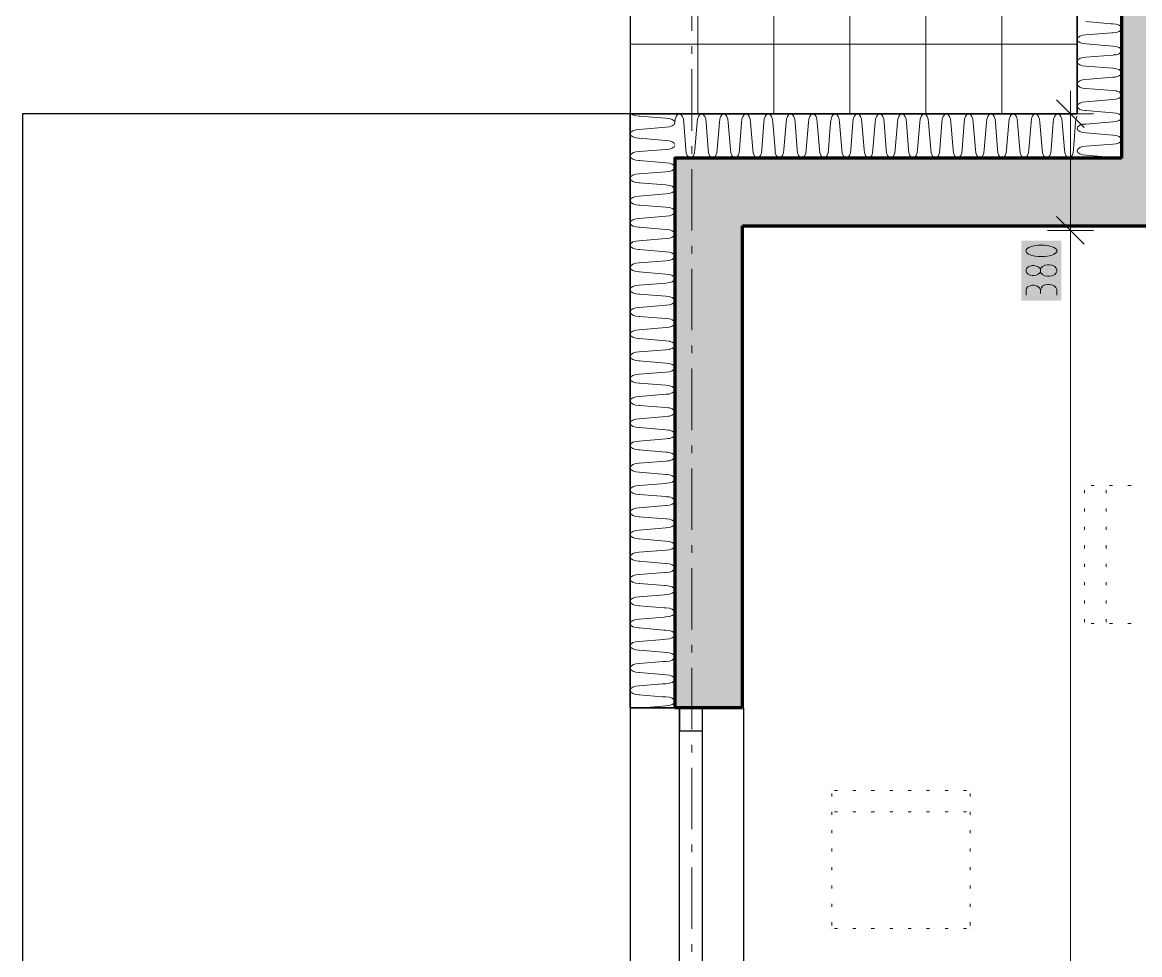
# Model space of a CAD drawing. Header units: millimetres. Extents: x 0 to 594, y 0 to 420.
# Drawn here: x 45.67 to 82.97, y 239.04 to 270.16 of the extents above; entities that cross this region are included whole.
import ezdxf

# ---------------------------------------------------------------- set-up
doc = ezdxf.new("R2010")
doc.units = ezdxf.units.MM
doc.header["$LTSCALE"] = 8
for name, color, linetype in [('PDF_Koty delkove', 7, 'Continuous'), ('PDF_Nabytek', 7, 'Continuous'), ('PDF_Obecne 0.25', 7, 'Continuous'), ('PDF_Okna', 7, 'Continuous'), ('PDF_Osy hlavni', 7, 'Continuous'), ('PDF_Srafy', 7, 'Continuous'), ('PDF_Steny obvodove nosne', 7, 'Continuous'), ('PDF_Zatepleni', 7, 'Continuous')]:
    doc.layers.add(name, color=color, linetype=linetype)

msp = doc.modelspace()

# ---------------------------------------------------------------- linework, layer by layer
at = {"layer": 'PDF_Koty delkove', "lineweight": 18}
for points in [[(80.658, 267.114), (80.658, 267.883)], [(81.119, 266.653), (80.196, 267.576)], [(81.426, 267.114), (80.658, 267.114), (79.889, 267.114)], [(80.658, 131.867), (80.658, 194.135), (80.658, 195.621), (80.658, 210.535), (80.658, 212.021), (80.658, 263.219), (80.658, 267.114)], [(81.119, 262.758), (80.196, 263.681)], [(81.426, 263.219), (80.658, 263.219), (79.889, 263.219)], [(79.655, 261.824), (79.637, 261.797), (79.586, 261.756), (79.518, 261.729), (79.45, 261.715), (79.381, 261.715), (79.313, 261.729), (79.245, 261.756), (79.193, 261.811), (79.177, 261.852), (79.177, 261.906), (79.193, 261.947), (79.245, 262.002), (79.313, 262.029), (79.381, 262.043), (79.45, 262.043), (79.518, 262.029), (79.586, 262.002), (79.637, 261.961), (79.655, 261.934)], [(79.962, 262.071), (79.893, 262.071), (79.808, 262.057), (79.723, 262.016), (79.672, 261.961), (79.655, 261.934), (79.655, 261.824), (79.672, 261.797), (79.723, 261.742), (79.808, 261.701), (79.893, 261.687), (79.962, 261.687), (80.047, 261.701), (80.133, 261.742), (80.184, 261.797)], [(80.184, 261.797), (80.202, 261.852), (80.202, 261.906), (80.184, 261.961), (80.133, 262.016), (80.047, 262.057), (79.962, 262.071)], [(79.177, 261.058), (79.177, 261.222), (79.193, 261.277), (79.228, 261.331), (79.279, 261.359), (79.381, 261.386), (79.45, 261.386), (79.552, 261.359), (79.621, 261.304), (79.655, 261.222), (79.655, 261.113)], [(80.202, 261.058), (80.202, 261.249), (80.167, 261.317), (80.116, 261.372), (80.031, 261.4), (79.962, 261.413), (79.893, 261.413), (79.808, 261.4), (79.741, 261.372), (79.689, 261.317), (79.655, 261.222)]]:
    msp.add_lwpolyline(points, dxfattribs=at)
msp.add_lwpolyline([(79.791, 262.728), (79.586, 262.728), (79.484, 262.714), (79.364, 262.687), (79.262, 262.645), (79.193, 262.591), (79.177, 262.563), (79.177, 262.509), (79.193, 262.481), (79.262, 262.427), (79.364, 262.386), (79.484, 262.358), (79.586, 262.344), (79.791, 262.344), (79.893, 262.358), (80.013, 262.386), (80.116, 262.427), (80.184, 262.481), (80.202, 262.509), (80.202, 262.563), (80.184, 262.591), (80.116, 262.645), (80.013, 262.687), (79.893, 262.714)], close=True, dxfattribs=at)
at = {"layer": 'PDF_Koty delkove', "color": 7, "lineweight": 18, "true_color": 0xffffff, "transparency": 33554559}
msp.add_solid([(80.356, 260.876), (80.356, 262.881), (79.023, 260.876), (79.023, 262.881)], dxfattribs=at)
at = {"layer": 'PDF_Nabytek', "lineweight": 13}
for points in [[(81.132, 254.707), (81.132, 254.707)], [(81.132, 254.707), (81.132, 254.707)], [(81.132, 254.448), (81.132, 254.551)], [(81.451, 254.707), (81.348, 254.707)], [(81.85, 254.707), (81.85, 254.707)], [(81.85, 254.448), (81.85, 254.551)], [(82.066, 254.707), (81.963, 254.707)], [(82.681, 254.707), (82.578, 254.707)], [(81.132, 253.833), (81.132, 253.936)], [(81.85, 253.833), (81.85, 253.936)], [(81.132, 253.218), (81.132, 253.321)], [(81.85, 253.218), (81.85, 253.321)], [(81.132, 252.603), (81.132, 252.706)], [(81.85, 252.603), (81.85, 252.706)], [(81.132, 251.988), (81.132, 252.091)], [(81.85, 251.988), (81.85, 252.091)], [(81.132, 251.373), (81.132, 251.476)], [(81.85, 251.373), (81.85, 251.476)], [(81.132, 250.758), (81.132, 250.861)], [(81.85, 250.758), (81.85, 250.861)], [(81.132, 250.143), (81.132, 250.246)], [(81.132, 250.094), (81.132, 250.094)], [(81.132, 250.094), (81.132, 250.094)], [(81.451, 250.094), (81.348, 250.094)], [(81.85, 250.143), (81.85, 250.246)], [(81.85, 250.094), (81.85, 250.094)], [(82.066, 250.094), (81.963, 250.094)], [(82.681, 250.094), (82.578, 250.094)], [(72.694, 244.526), (72.694, 244.526)], [(72.694, 244.526), (72.694, 244.526)], [(72.694, 244.426), (72.694, 244.324)], [(72.781, 244.526), (72.884, 244.526)], [(73.396, 244.526), (73.499, 244.526)], [(74.011, 244.526), (74.114, 244.526)], [(74.626, 244.526), (74.729, 244.526)], [(75.241, 244.526), (75.343, 244.526)], [(75.856, 244.526), (75.958, 244.526)], [(76.471, 244.526), (76.573, 244.526)], [(77.086, 244.526), (77.189, 244.526)], [(77.306, 244.526), (77.306, 244.526)], [(77.306, 244.526), (77.306, 244.526)], [(77.306, 244.426), (77.306, 244.324)], [(72.694, 243.811), (72.694, 243.709)], [(72.694, 243.809), (72.694, 243.809)], [(72.781, 243.809), (72.884, 243.809)], [(73.396, 243.809), (73.499, 243.809)], [(74.011, 243.809), (74.114, 243.809)], [(74.626, 243.809), (74.729, 243.809)], [(75.241, 243.809), (75.343, 243.809)], [(75.856, 243.809), (75.958, 243.809)], [(76.471, 243.809), (76.573, 243.809)], [(77.086, 243.809), (77.189, 243.809)], [(77.306, 243.811), (77.306, 243.709)], [(77.306, 243.809), (77.306, 243.809)], [(72.694, 243.196), (72.694, 243.094)], [(77.306, 243.196), (77.306, 243.094)], [(72.694, 242.581), (72.694, 242.479)], [(77.306, 242.581), (77.306, 242.479)], [(72.694, 241.966), (72.694, 241.864)], [(77.306, 241.966), (77.306, 241.864)], [(72.694, 241.351), (72.694, 241.249)], [(77.306, 241.351), (77.306, 241.249)], [(72.694, 240.736), (72.694, 240.634)], [(77.306, 240.736), (77.306, 240.634)], [(72.694, 240.121), (72.694, 240.019)], [(72.694, 239.914), (72.694, 239.914)], [(72.694, 239.914), (72.694, 239.914)], [(72.781, 239.914), (72.884, 239.914)], [(73.396, 239.914), (73.499, 239.914)], [(74.011, 239.914), (74.114, 239.914)], [(74.626, 239.914), (74.729, 239.914)], [(75.241, 239.914), (75.343, 239.914)], [(75.856, 239.914), (75.958, 239.914)], [(76.471, 239.914), (76.573, 239.914)], [(77.086, 239.914), (77.189, 239.914)], [(77.306, 240.121), (77.306, 240.019)], [(77.306, 239.914), (77.306, 239.914)], [(77.306, 239.914), (77.306, 239.914)]]:
    msp.add_lwpolyline(points, dxfattribs=at)
at = {"layer": 'PDF_Obecne 0.25', "lineweight": 25}
for points in [[(65.966, 318.415), (65.966, 267.114)], [(65.966, 267.114), (45.671, 267.114), (45.671, 157.597), (65.966, 157.597)]]:
    msp.add_lwpolyline(points, dxfattribs=at)
at = {"layer": 'PDF_Okna', "lineweight": 25}
for points in [[(65.966, 247.281), (65.966, 228.831)], [(67.606, 228.831), (67.606, 247.281)], [(68.375, 228.831), (68.375, 247.281)], [(69.759, 228.831), (69.759, 247.281)]]:
    msp.add_lwpolyline(points, dxfattribs=at)
msp.add_lwpolyline([(67.606, 247.281), (67.606, 246.512), (68.375, 246.512), (68.375, 247.281)], close=True, dxfattribs=at)
at = {"layer": 'PDF_Osy hlavni', "lineweight": 18}
for points in [[(68.016, 269.88), (68.016, 271.929)], [(68.016, 269.111), (68.016, 269.367)], [(68.016, 266.548), (68.016, 268.598)], [(68.016, 265.78), (68.016, 266.036)], [(68.016, 263.217), (68.016, 265.267)], [(68.016, 262.448), (68.016, 262.705)], [(68.016, 259.886), (68.016, 261.936)], [(68.016, 259.117), (68.016, 259.373)], [(68.016, 256.555), (68.016, 258.605)], [(68.016, 255.786), (68.016, 256.042)], [(68.016, 253.223), (68.016, 255.273)], [(68.016, 252.455), (68.016, 252.711)], [(68.016, 249.892), (68.016, 251.942)], [(68.016, 249.123), (68.016, 249.38)], [(68.016, 246.561), (68.016, 248.611)], [(68.016, 245.792), (68.016, 246.048)], [(68.016, 243.23), (68.016, 245.28)], [(68.016, 242.461), (68.016, 242.717)], [(68.016, 239.899), (68.016, 241.949)], [(68.016, 239.13), (68.016, 239.386)]]:
    msp.add_lwpolyline(points, dxfattribs=at)
at = {"layer": 'PDF_Srafy', "lineweight": 9}
for points in [[(75.831, 323.95), (75.831, 320.174), (75.831, 315.1), (75.831, 310.027), (75.831, 304.953), (75.831, 299.88), (75.831, 294.806), (75.831, 289.733), (75.831, 284.66), (75.831, 279.586), (75.831, 274.513), (75.831, 269.439), (75.831, 267.114)], [(78.368, 317.637), (78.368, 312.563), (78.368, 307.49), (78.368, 302.417), (78.368, 297.343), (78.368, 292.27), (78.368, 287.196), (78.368, 282.123), (78.368, 277.049), (78.368, 271.976), (78.368, 267.114)], [(68.221, 277.049), (68.221, 271.976), (68.221, 267.114)], [(70.758, 274.513), (70.758, 269.439), (70.758, 267.114)], [(73.295, 271.976), (73.295, 267.114)], [(80.88, 269.439), (75.831, 269.439), (70.758, 269.439), (65.966, 269.439)]]:
    msp.add_lwpolyline(points, dxfattribs=at)
at = {"layer": 'PDF_Steny obvodove nosne', "lineweight": 70}
for points in [[(69.707, 263.373), (69.759, 263.373), (82.366, 263.373), (84.621, 263.373), (84.621, 263.373), (84.621, 265.833), (84.621, 267.217), (84.621, 274.699), (83.289, 274.699), (82.52, 274.699), (82.366, 274.699), (82.366, 265.628)], [(69.707, 265.628), (67.452, 265.628), (67.452, 247.281)], [(82.366, 265.628), (80.88, 265.628), (69.707, 265.628)], [(69.707, 247.281), (69.707, 263.373)], [(69.707, 247.281), (68.375, 247.281), (67.606, 247.281), (67.452, 247.281)]]:
    msp.add_lwpolyline(points, dxfattribs=at)
at = {"layer": 'PDF_Steny obvodove nosne', "color": 9, "lineweight": 9, "true_color": 0xc0c0c0, "transparency": 33554559}
for points in [[(84.621, 274.699), (82.366, 274.699), (84.621, 263.373), (82.366, 263.373)], [(69.707, 247.281), (69.707, 265.628), (67.452, 247.281), (67.452, 265.628)], [(69.707, 263.373), (82.366, 263.373), (69.707, 265.628), (82.366, 265.628)]]:
    msp.add_solid(points, dxfattribs=at)
at = {"layer": 'PDF_Zatepleni', "lineweight": 35}
for points in [[(67.452, 265.628), (69.707, 265.628), (80.88, 265.628), (82.366, 265.628), (82.366, 274.699)], [(80.88, 274.699), (80.88, 267.114), (67.452, 267.114)], [(67.452, 265.628), (67.452, 247.281), (65.966, 247.281), (65.966, 267.114), (67.452, 267.114)]]:
    msp.add_lwpolyline(points, dxfattribs=at)
at = {"layer": 'PDF_Zatepleni', "lineweight": 9}
for points in [[(82.069, 270.116), (82.021, 270.12), (81.177, 270.189)], [(82.069, 270.116), (82.069, 270.116)], [(82.366, 269.982), (82.345, 270.024), (82.28, 270.072), (82.183, 270.104), (82.069, 270.116)], [(82.069, 269.817), (82.044, 269.815), (81.177, 269.744), (81.063, 269.732), (80.967, 269.7), (80.902, 269.652), (80.88, 269.595)], [(82.069, 269.817), (82.183, 269.829), (82.28, 269.861), (82.345, 269.909), (82.366, 269.951)], [(80.88, 269.595), (80.902, 269.538), (80.967, 269.49), (81.063, 269.458), (81.177, 269.446)], [(82.069, 269.373), (81.177, 269.446)], [(82.069, 269.373), (82.069, 269.373)], [(82.366, 269.239), (82.345, 269.281), (82.28, 269.329), (82.183, 269.361), (82.078, 269.372), (82.069, 269.373)], [(82.069, 269.074), (81.177, 269), (81.063, 268.989), (80.967, 268.957), (80.902, 268.909), (80.88, 268.852)], [(82.069, 269.074), (82.101, 269.077), (82.183, 269.085), (82.28, 269.118), (82.345, 269.166), (82.366, 269.208)], [(80.88, 268.852), (80.902, 268.795), (80.967, 268.747), (81.063, 268.714), (81.177, 268.703)], [(82.069, 268.63), (81.177, 268.703)], [(82.069, 268.63), (82.069, 268.63)], [(82.366, 268.496), (82.345, 268.537), (82.28, 268.586), (82.183, 268.618), (82.136, 268.623), (82.069, 268.63)], [(82.069, 268.331), (81.177, 268.257), (81.063, 268.246), (80.967, 268.214), (80.902, 268.166), (80.88, 268.109)], [(82.069, 268.331), (82.157, 268.34), (82.183, 268.342), (82.28, 268.375), (82.345, 268.423), (82.366, 268.465)], [(80.88, 268.109), (80.902, 268.052), (80.967, 268.004), (81.063, 267.971), (81.177, 267.96)], [(82.069, 267.887), (81.177, 267.96)], [(82.069, 267.887), (82.069, 267.887)], [(82.366, 267.753), (82.345, 267.794), (82.28, 267.843), (82.194, 267.872), (82.183, 267.875), (82.069, 267.887)], [(82.069, 267.588), (81.177, 267.514), (81.063, 267.503), (80.967, 267.471), (80.902, 267.422), (80.88, 267.366)], [(82.069, 267.588), (82.183, 267.599), (82.214, 267.609), (82.28, 267.632), (82.345, 267.68), (82.366, 267.722)], [(66.009, 267.114), (66.053, 267.081), (66.15, 267.049), (66.263, 267.038)], [(67.601, 267.114), (67.544, 267.092), (67.496, 267.027), (67.464, 266.931), (67.452, 266.817)], [(67.75, 266.817), (67.738, 266.931), (67.706, 267.027), (67.658, 267.092), (67.601, 267.114)], [(68.344, 267.114), (68.287, 267.092), (68.239, 267.027), (68.207, 266.931), (68.196, 266.817)], [(68.493, 266.817), (68.482, 266.931), (68.449, 267.027), (68.401, 267.092), (68.344, 267.114)], [(69.087, 267.114), (69.03, 267.092), (68.982, 267.027), (68.95, 266.931), (68.939, 266.817)], [(69.236, 266.817), (69.225, 266.931), (69.192, 267.027), (69.144, 267.092), (69.087, 267.114)], [(69.83, 267.114), (69.774, 267.092), (69.725, 267.027), (69.693, 266.931), (69.682, 266.817)], [(69.979, 266.817), (69.968, 266.931), (69.936, 267.027), (69.887, 267.092), (69.83, 267.114)], [(70.574, 267.114), (70.517, 267.092), (70.468, 267.027), (70.436, 266.931), (70.425, 266.817)], [(70.722, 266.817), (70.711, 266.931), (70.679, 267.027), (70.63, 267.092), (70.574, 267.114)], [(71.317, 267.114), (71.26, 267.092), (71.212, 267.027), (71.179, 266.931), (71.168, 266.817)], [(71.465, 266.817), (71.454, 266.931), (71.422, 267.027), (71.374, 267.092), (71.317, 267.114)], [(72.06, 267.114), (72.003, 267.092), (71.955, 267.027), (71.923, 266.931), (71.911, 266.817)], [(72.208, 266.817), (72.197, 266.931), (72.165, 267.027), (72.117, 267.092), (72.06, 267.114)], [(72.803, 267.114), (72.746, 267.092), (72.698, 267.027), (72.666, 266.931), (72.654, 266.817)], [(72.952, 266.817), (72.94, 266.931), (72.908, 267.027), (72.86, 267.092), (72.803, 267.114)], [(73.546, 267.114), (73.489, 267.092), (73.441, 267.027), (73.409, 266.931), (73.397, 266.817)], [(73.695, 266.817), (73.683, 266.931), (73.651, 267.027), (73.603, 267.092), (73.546, 267.114)], [(74.289, 267.114), (74.232, 267.092), (74.184, 267.027), (74.152, 266.931), (74.141, 266.817)], [(74.438, 266.817), (74.426, 266.931), (74.394, 267.027), (74.346, 267.092), (74.289, 267.114)], [(75.032, 267.114), (74.975, 267.092), (74.927, 267.027), (74.895, 266.931), (74.884, 266.817)], [(75.181, 266.817), (75.17, 266.931), (75.137, 267.027), (75.089, 267.092), (75.032, 267.114)], [(75.775, 267.114), (75.719, 267.092), (75.67, 267.027), (75.638, 266.931), (75.627, 266.817)], [(75.924, 266.817), (75.913, 266.931), (75.88, 267.027), (75.832, 267.092), (75.775, 267.114)], [(76.519, 267.114), (76.462, 267.092), (76.413, 267.027), (76.381, 266.931), (76.37, 266.817)], [(76.667, 266.817), (76.656, 266.931), (76.624, 267.027), (76.575, 267.092), (76.519, 267.114)], [(77.262, 267.114), (77.205, 267.092), (77.157, 267.027), (77.124, 266.931), (77.113, 266.817)], [(77.41, 266.817), (77.399, 266.931), (77.367, 267.027), (77.319, 267.092), (77.262, 267.114)], [(78.005, 267.114), (77.948, 267.092), (77.9, 267.027), (77.867, 266.931), (77.856, 266.817)], [(78.153, 266.817), (78.142, 266.931), (78.11, 267.027), (78.062, 267.092), (78.005, 267.114)], [(78.748, 267.114), (78.691, 267.092), (78.643, 267.027), (78.611, 266.931), (78.599, 266.817)], [(78.896, 266.817), (78.885, 266.931), (78.853, 267.027), (78.805, 267.092), (78.748, 267.114)], [(79.491, 267.114), (79.434, 267.092), (79.386, 267.027), (79.354, 266.931), (79.342, 266.817)], [(79.64, 266.817), (79.628, 266.931), (79.596, 267.027), (79.548, 267.092), (79.491, 267.114)], [(80.234, 267.114), (80.177, 267.092), (80.129, 267.027), (80.097, 266.931), (80.085, 266.817)], [(80.383, 266.817), (80.371, 266.931), (80.339, 267.027), (80.291, 267.092), (80.234, 267.114)], [(80.88, 267.366), (80.902, 267.309)], [(80.902, 267.309), (80.967, 267.26), (81.063, 267.228), (81.177, 267.217)], [(82.069, 267.143), (81.177, 267.217)], [(82.069, 267.143), (82.069, 267.143)], [(82.366, 267.01), (82.345, 267.051), (82.28, 267.1), (82.252, 267.109), (82.183, 267.132), (82.069, 267.143)], [(67.155, 266.964), (66.263, 267.038)], [(67.155, 266.964), (67.155, 266.964)], [(67.452, 266.83), (67.447, 266.842), (67.431, 266.872), (67.366, 266.92), (67.27, 266.953), (67.155, 266.964)], [(67.155, 266.665), (67.27, 266.677), (67.366, 266.709), (67.431, 266.757), (67.445, 266.785), (67.452, 266.799)], [(67.75, 266.817), (67.823, 265.925)], [(68.122, 265.925), (68.196, 266.817)], [(68.493, 266.817), (68.566, 265.925)], [(68.865, 265.925), (68.939, 266.817)], [(69.236, 266.817), (69.31, 265.925)], [(69.608, 265.925), (69.682, 266.817)], [(69.979, 266.817), (70.053, 265.925)], [(70.351, 265.925), (70.425, 266.817)], [(70.722, 266.817), (70.796, 265.925)], [(71.094, 265.925), (71.168, 266.817)], [(71.465, 266.817), (71.539, 265.925)], [(71.838, 265.925), (71.911, 266.817)], [(72.208, 266.817), (72.282, 265.925)], [(72.581, 265.925), (72.654, 266.817)], [(72.952, 266.817), (73.025, 265.925)], [(73.324, 265.925), (73.397, 266.817)], [(73.695, 266.817), (73.768, 265.925)], [(74.067, 265.925), (74.141, 266.817)], [(74.438, 266.817), (74.511, 265.925)], [(74.81, 265.925), (74.884, 266.817)], [(75.181, 266.817), (75.254, 265.925)], [(75.553, 265.925), (75.627, 266.817)], [(75.924, 266.817), (75.998, 265.925)], [(76.296, 265.925), (76.37, 266.817)], [(76.667, 266.817), (76.741, 265.925)], [(77.039, 265.925), (77.113, 266.817)], [(77.41, 266.817), (77.484, 265.925)], [(77.783, 265.925), (77.856, 266.817)], [(78.153, 266.817), (78.227, 265.925)], [(78.526, 265.925), (78.599, 266.817)], [(78.896, 266.817), (78.97, 265.925)], [(79.269, 265.925), (79.342, 266.817)], [(79.64, 266.817), (79.713, 265.925)], [(80.012, 265.925), (80.085, 266.817)], [(80.383, 266.817), (80.456, 265.925), (80.468, 265.811), (80.5, 265.714), (80.549, 265.649), (80.59, 265.628)], [(80.755, 265.925), (80.829, 266.817)], [(80.88, 267.038), (80.872, 267.027), (80.84, 266.931), (80.829, 266.817)], [(82.069, 266.845), (81.177, 266.771), (81.063, 266.76), (80.967, 266.728), (80.902, 266.679), (80.88, 266.622)], [(82.069, 266.845), (82.183, 266.856), (82.269, 266.885), (82.28, 266.888), (82.345, 266.937), (82.366, 266.978)], [(66.263, 266.592), (66.15, 266.58), (66.053, 266.548), (65.989, 266.5), (65.966, 266.443)], [(65.966, 266.443), (65.989, 266.386)], [(65.989, 266.386), (66.053, 266.338), (66.15, 266.306), (66.263, 266.294)], [(66.263, 266.592), (67.155, 266.665)], [(80.88, 266.622), (80.902, 266.566), (80.967, 266.517), (81.063, 266.485), (81.177, 266.474)], [(82.069, 266.4), (81.177, 266.474)], [(82.069, 266.4), (82.069, 266.4)], [(82.366, 266.267), (82.345, 266.308), (82.312, 266.333), (82.28, 266.357), (82.183, 266.389), (82.069, 266.4)], [(67.155, 266.221), (66.263, 266.294)], [(67.155, 266.221), (67.155, 266.221)], [(67.452, 266.087), (67.431, 266.129), (67.431, 266.129), (67.366, 266.177), (67.27, 266.21), (67.155, 266.221)], [(67.155, 265.922), (67.27, 265.934), (67.366, 265.966), (67.429, 266.012), (67.431, 266.014), (67.452, 266.056)], [(82.069, 266.102), (81.177, 266.028), (81.063, 266.017), (80.967, 265.984), (80.902, 265.936), (80.88, 265.879)], [(82.069, 266.102), (82.183, 266.113), (82.28, 266.145), (82.324, 266.178), (82.345, 266.194), (82.366, 266.235)], [(66.263, 265.849), (66.15, 265.837), (66.053, 265.805), (65.989, 265.757), (65.966, 265.7)], [(65.966, 265.7), (65.989, 265.643), (66.053, 265.595), (66.15, 265.563), (66.263, 265.551)], [(66.263, 265.849), (67.155, 265.922)], [(67.823, 265.925), (67.835, 265.811), (67.867, 265.714), (67.915, 265.649), (67.957, 265.628)], [(67.988, 265.628), (68.03, 265.649), (68.078, 265.714), (68.111, 265.811), (68.122, 265.925)], [(68.122, 265.925), (68.122, 265.925)], [(68.566, 265.925), (68.578, 265.811), (68.61, 265.714), (68.659, 265.649), (68.7, 265.628)], [(68.731, 265.628), (68.773, 265.649), (68.821, 265.714), (68.854, 265.811), (68.865, 265.925)], [(68.865, 265.925), (68.865, 265.925)], [(69.31, 265.925), (69.321, 265.811), (69.353, 265.714), (69.402, 265.649), (69.443, 265.628)], [(69.475, 265.628), (69.516, 265.649), (69.565, 265.714), (69.597, 265.811), (69.608, 265.925)], [(69.608, 265.925), (69.608, 265.925)], [(70.053, 265.925), (70.064, 265.811), (70.096, 265.714), (70.145, 265.649), (70.186, 265.628)], [(70.218, 265.628), (70.259, 265.649), (70.308, 265.714), (70.34, 265.811), (70.351, 265.925)], [(70.351, 265.925), (70.351, 265.925)], [(70.796, 265.925), (70.807, 265.811)], [(70.807, 265.811), (70.839, 265.714), (70.888, 265.649), (70.929, 265.628)], [(70.961, 265.628), (71.002, 265.649), (71.051, 265.714), (71.083, 265.811), (71.094, 265.925)], [(71.094, 265.925), (71.094, 265.925)], [(71.539, 265.925), (71.55, 265.811), (71.583, 265.714), (71.631, 265.649), (71.673, 265.628)], [(71.704, 265.628), (71.745, 265.649), (71.794, 265.714), (71.826, 265.811), (71.838, 265.925)], [(71.838, 265.925), (71.838, 265.925)], [(72.282, 265.925), (72.293, 265.811), (72.326, 265.714), (72.374, 265.649), (72.416, 265.628)], [(72.447, 265.628), (72.489, 265.649), (72.537, 265.714), (72.569, 265.811), (72.581, 265.925)], [(72.581, 265.925), (72.581, 265.925)], [(73.025, 265.925), (73.036, 265.811), (73.069, 265.714), (73.117, 265.649), (73.159, 265.628)], [(73.19, 265.628), (73.232, 265.649), (73.28, 265.714), (73.312, 265.811), (73.324, 265.925)], [(73.324, 265.925), (73.324, 265.925)], [(73.768, 265.925), (73.78, 265.811), (73.812, 265.714), (73.86, 265.649), (73.902, 265.628)], [(73.933, 265.628), (73.975, 265.649), (74.023, 265.714), (74.056, 265.811), (74.067, 265.925)], [(74.067, 265.925), (74.067, 265.925)], [(74.067, 265.925), (74.067, 265.925)], [(74.511, 265.925), (74.523, 265.811), (74.555, 265.714), (74.604, 265.649), (74.645, 265.628)], [(74.676, 265.628), (74.718, 265.649), (74.766, 265.714), (74.799, 265.811), (74.81, 265.925)], [(74.81, 265.925), (74.81, 265.925)], [(75.254, 265.925), (75.266, 265.811), (75.298, 265.714), (75.347, 265.649), (75.388, 265.628)], [(75.419, 265.628), (75.461, 265.649), (75.509, 265.714), (75.542, 265.811), (75.553, 265.925)], [(75.553, 265.925), (75.553, 265.925)], [(75.998, 265.925), (76.009, 265.811), (76.041, 265.714), (76.09, 265.649), (76.131, 265.628)], [(76.163, 265.628), (76.204, 265.649), (76.253, 265.714), (76.285, 265.811), (76.296, 265.925)], [(76.296, 265.925), (76.296, 265.925)], [(76.741, 265.925), (76.752, 265.811), (76.784, 265.714), (76.833, 265.649), (76.874, 265.628)], [(76.906, 265.628), (76.947, 265.649), (76.996, 265.714), (77.028, 265.811), (77.039, 265.925)], [(77.039, 265.925), (77.039, 265.925)], [(77.484, 265.925), (77.495, 265.811), (77.528, 265.714), (77.576, 265.649), (77.618, 265.628)], [(77.649, 265.628), (77.69, 265.649), (77.739, 265.714)], [(77.739, 265.714), (77.771, 265.811), (77.783, 265.925)], [(77.783, 265.925), (77.783, 265.925)], [(78.227, 265.925), (78.238, 265.811), (78.271, 265.714), (78.319, 265.649), (78.361, 265.628)], [(78.392, 265.628), (78.433, 265.649), (78.482, 265.714), (78.514, 265.811), (78.526, 265.925)], [(78.526, 265.925), (78.526, 265.925)], [(78.97, 265.925), (78.981, 265.811), (79.014, 265.714), (79.062, 265.649), (79.104, 265.628)], [(79.135, 265.628), (79.177, 265.649), (79.225, 265.714), (79.257, 265.811), (79.269, 265.925)], [(79.269, 265.925), (79.269, 265.925)], [(79.713, 265.925), (79.725, 265.811), (79.757, 265.714), (79.805, 265.649)], [(79.805, 265.649), (79.847, 265.628)], [(79.878, 265.628), (79.92, 265.649), (79.968, 265.714), (80.001, 265.811), (80.012, 265.925)], [(80.012, 265.925), (80.012, 265.925)], [(80.621, 265.628), (80.663, 265.649), (80.711, 265.714), (80.744, 265.811), (80.755, 265.925)], [(80.755, 265.925), (80.755, 265.925)], [(80.88, 265.879), (80.902, 265.822), (80.967, 265.774), (81.063, 265.742), (81.177, 265.731)], [(82.069, 265.657), (81.177, 265.731)], [(82.069, 265.657), (82.069, 265.657)], [(82.236, 265.628), (82.183, 265.646), (82.069, 265.657)], [(67.155, 265.478), (66.263, 265.551)], [(67.155, 265.478), (67.155, 265.478)], [(67.452, 265.344), (67.431, 265.386), (67.416, 265.397), (67.366, 265.434), (67.27, 265.466), (67.155, 265.478)], [(67.155, 265.179), (67.27, 265.19), (67.366, 265.223), (67.412, 265.257), (67.431, 265.271), (67.452, 265.313)], [(66.263, 265.105), (66.15, 265.094), (66.053, 265.062), (65.989, 265.014), (65.966, 264.957)], [(65.966, 264.957), (65.989, 264.9), (66.053, 264.852), (66.15, 264.82), (66.263, 264.808)], [(66.263, 265.105), (67.155, 265.179)], [(67.155, 264.735), (66.263, 264.808)], [(67.155, 264.735), (67.155, 264.735)], [(67.4, 264.666), (67.366, 264.691), (67.27, 264.723), (67.155, 264.735)], [(67.155, 264.436), (67.27, 264.447), (67.366, 264.48), (67.396, 264.502), (67.431, 264.528), (67.452, 264.57)], [(67.452, 264.601), (67.431, 264.642), (67.4, 264.666)], [(66.263, 264.362), (66.15, 264.351), (66.053, 264.319), (65.989, 264.271), (65.966, 264.214)], [(65.966, 264.214), (65.989, 264.157), (66.053, 264.109), (66.15, 264.076), (66.263, 264.065)], [(66.263, 264.362), (67.155, 264.436)], [(67.155, 263.992), (66.263, 264.065)], [(66.263, 263.619), (67.155, 263.693)], [(67.155, 263.992), (67.155, 263.992)], [(67.452, 263.858), (67.431, 263.899), (67.384, 263.935), (67.366, 263.948), (67.27, 263.98), (67.155, 263.992)], [(67.155, 263.693), (67.27, 263.704), (67.366, 263.737), (67.38, 263.747), (67.431, 263.785), (67.452, 263.827)], [(65.989, 263.527), (65.966, 263.471)], [(65.966, 263.471), (65.989, 263.414), (66.053, 263.365), (66.15, 263.333), (66.263, 263.322)], [(66.263, 263.619), (66.15, 263.608), (66.053, 263.576), (65.989, 263.527)], [(67.155, 263.248), (66.263, 263.322)], [(66.263, 262.876), (67.155, 262.95)], [(67.155, 263.248), (67.155, 263.248)], [(67.452, 263.115), (67.431, 263.156), (67.368, 263.203), (67.366, 263.205), (67.27, 263.237), (67.155, 263.248)], [(67.155, 262.95), (67.27, 262.961), (67.364, 262.993), (67.366, 262.993), (67.431, 263.042), (67.452, 263.083)], [(66.263, 262.876), (66.15, 262.865), (66.053, 262.833), (65.989, 262.784), (65.966, 262.727)], [(65.966, 262.727), (65.989, 262.671), (66.053, 262.622), (66.15, 262.59), (66.263, 262.579)], [(67.155, 262.505), (66.263, 262.579)], [(66.263, 262.133), (67.155, 262.207)], [(67.155, 262.505), (67.155, 262.505)], [(67.452, 262.372), (67.431, 262.413), (67.366, 262.462), (67.352, 262.466), (67.27, 262.494), (67.155, 262.505)], [(67.155, 262.207), (67.27, 262.218), (67.348, 262.244), (67.366, 262.25), (67.431, 262.299), (67.452, 262.34)], [(66.263, 262.133), (66.15, 262.122), (66.053, 262.089), (65.989, 262.041), (65.966, 261.984)], [(65.966, 261.984), (65.989, 261.927), (66.053, 261.879), (66.15, 261.847), (66.263, 261.836)], [(67.155, 261.762), (66.263, 261.836)], [(66.263, 261.39), (67.155, 261.463), (67.27, 261.475), (67.332, 261.496)], [(67.155, 261.762), (67.155, 261.762)], [(67.452, 261.628), (67.431, 261.67), (67.366, 261.718), (67.337, 261.728), (67.27, 261.751), (67.155, 261.762)], [(67.332, 261.496), (67.366, 261.507), (67.431, 261.556), (67.452, 261.597)], [(66.263, 261.39), (66.15, 261.379), (66.053, 261.346), (65.989, 261.298), (65.966, 261.241)], [(65.966, 261.241), (65.989, 261.184), (66.053, 261.136), (66.15, 261.104), (66.263, 261.093)], [(67.155, 261.019), (66.263, 261.093)], [(66.263, 260.647), (67.155, 260.72), (67.27, 260.732), (67.315, 260.747), (67.366, 260.764), (67.431, 260.813), (67.452, 260.854)], [(67.155, 261.019), (67.155, 261.019)], [(67.452, 260.885), (67.431, 260.927), (67.366, 260.975), (67.321, 260.991), (67.27, 261.008), (67.155, 261.019)], [(66.263, 260.647), (66.15, 260.635), (66.053, 260.603), (65.989, 260.555), (65.966, 260.498)], [(65.966, 260.498), (65.989, 260.441), (66.053, 260.393), (66.15, 260.361), (66.263, 260.35)], [(67.155, 260.276), (66.263, 260.35)], [(66.263, 259.904), (67.155, 259.977), (67.27, 259.989), (67.299, 259.999), (67.366, 260.021), (67.431, 260.069), (67.452, 260.111)], [(67.155, 260.276), (67.155, 260.276)], [(67.452, 260.142), (67.431, 260.184), (67.366, 260.232), (67.305, 260.253), (67.27, 260.265), (67.155, 260.276)], [(66.263, 259.904), (66.15, 259.892), (66.053, 259.86), (65.989, 259.812), (65.966, 259.755)], [(65.966, 259.755), (65.989, 259.698), (66.053, 259.65), (66.15, 259.618), (66.263, 259.606)], [(67.155, 259.533), (66.263, 259.606)], [(66.263, 259.161), (67.155, 259.234)], [(67.155, 259.533), (67.155, 259.533)], [(67.452, 259.399), (67.431, 259.441), (67.366, 259.489), (67.289, 259.515), (67.27, 259.521), (67.155, 259.533)], [(67.155, 259.234), (67.27, 259.245), (67.283, 259.25), (67.366, 259.278), (67.431, 259.326), (67.452, 259.368)], [(66.263, 259.161), (66.15, 259.149), (66.053, 259.117), (65.989, 259.069), (65.966, 259.012)], [(65.966, 259.012), (65.989, 258.955)], [(65.989, 258.955), (66.053, 258.907), (66.15, 258.875), (66.263, 258.863)], [(67.155, 258.79), (66.263, 258.863)], [(66.263, 258.417), (67.155, 258.491)], [(67.155, 258.79), (67.155, 258.79)], [(67.452, 258.656), (67.431, 258.697), (67.366, 258.746), (67.273, 258.777), (67.27, 258.778), (67.155, 258.79)], [(67.155, 258.491), (67.267, 258.502), (67.27, 258.502), (67.366, 258.535), (67.431, 258.583), (67.452, 258.625)], [(66.263, 258.417), (66.15, 258.406), (66.053, 258.374), (65.989, 258.326), (65.966, 258.269), (65.989, 258.212), (66.053, 258.164), (66.15, 258.131), (66.263, 258.12)], [(67.155, 258.047), (66.263, 258.12)], [(66.263, 257.674), (67.155, 257.748)], [(67.155, 258.047), (67.155, 258.047)], [(67.452, 257.913), (67.431, 257.954), (67.366, 258.003), (67.27, 258.035), (67.257, 258.036), (67.155, 258.047)], [(67.155, 257.748), (67.251, 257.757), (67.27, 257.759), (67.366, 257.792), (67.431, 257.84), (67.452, 257.882)], [(66.263, 257.674), (66.15, 257.663), (66.053, 257.631), (65.989, 257.583), (65.966, 257.526), (65.989, 257.469), (66.053, 257.421), (66.15, 257.388), (66.263, 257.377)], [(67.155, 257.303), (66.263, 257.377)], [(66.263, 256.931), (67.155, 257.005)], [(67.155, 257.303), (67.155, 257.303)], [(67.366, 257.26), (67.27, 257.292), (67.241, 257.295), (67.155, 257.303)], [(67.155, 257.005), (67.235, 257.013), (67.27, 257.016), (67.366, 257.048), (67.431, 257.097), (67.452, 257.138)], [(67.452, 257.17), (67.431, 257.211), (67.366, 257.26)], [(66.263, 256.931), (66.15, 256.92), (66.053, 256.888), (65.989, 256.839), (65.966, 256.783), (65.989, 256.726), (66.053, 256.677), (66.15, 256.645), (66.263, 256.634)], [(67.155, 256.56), (66.263, 256.634)], [(66.263, 256.188), (67.155, 256.262)], [(67.155, 256.56), (67.155, 256.56)], [(67.452, 256.427), (67.431, 256.468), (67.366, 256.517), (67.27, 256.549), (67.225, 256.553), (67.155, 256.56)], [(67.155, 256.262), (67.219, 256.268), (67.27, 256.273), (67.366, 256.305), (67.431, 256.354), (67.452, 256.395)], [(65.989, 256.096), (65.966, 256.039), (65.989, 255.983), (66.053, 255.934), (66.15, 255.902), (66.263, 255.891)], [(66.263, 256.188), (66.15, 256.177), (66.053, 256.145), (65.989, 256.096)], [(67.155, 255.817), (66.263, 255.891)], [(66.263, 255.445), (67.155, 255.518)], [(67.155, 255.817), (67.155, 255.817)], [(67.452, 255.683), (67.431, 255.725), (67.366, 255.773), (67.27, 255.806), (67.209, 255.812), (67.155, 255.817)], [(67.155, 255.518), (67.203, 255.523), (67.27, 255.53), (67.366, 255.562), (67.431, 255.611), (67.452, 255.652)], [(66.263, 255.445), (66.15, 255.434), (66.053, 255.401), (65.989, 255.353), (65.966, 255.296), (65.989, 255.239), (66.053, 255.191), (66.15, 255.159), (66.263, 255.148)], [(67.155, 255.074), (66.263, 255.148)], [(66.263, 254.702), (67.155, 254.775)], [(67.155, 255.074), (67.155, 255.074)], [(67.452, 254.94), (67.431, 254.982), (67.366, 255.03), (67.27, 255.063), (67.193, 255.07), (67.155, 255.074)], [(67.155, 254.775), (67.187, 254.779), (67.27, 254.787), (67.366, 254.819), (67.431, 254.868), (67.452, 254.909)], [(66.263, 254.702), (66.15, 254.69), (66.053, 254.658), (65.989, 254.61), (65.966, 254.553)], [(65.966, 254.553), (65.989, 254.496), (66.053, 254.448), (66.15, 254.416), (66.263, 254.405)], [(67.155, 254.331), (66.263, 254.405)], [(66.263, 253.959), (67.155, 254.032)], [(67.155, 254.331), (67.155, 254.331)], [(67.452, 254.197), (67.431, 254.239), (67.366, 254.287), (67.27, 254.32), (67.177, 254.329), (67.155, 254.331)], [(67.155, 254.032), (67.171, 254.034), (67.27, 254.044)], [(67.27, 254.044), (67.366, 254.076), (67.431, 254.124), (67.452, 254.166)], [(66.263, 253.959), (66.15, 253.947), (66.053, 253.915), (65.989, 253.867), (65.966, 253.81)], [(65.966, 253.81), (65.989, 253.753), (66.053, 253.705), (66.15, 253.673), (66.263, 253.661)], [(67.155, 253.588), (66.263, 253.661)], [(66.263, 253.216), (67.155, 253.289), (67.155, 253.289)], [(67.155, 253.588), (67.155, 253.588)], [(67.452, 253.454), (67.431, 253.496), (67.366, 253.544), (67.27, 253.577), (67.161, 253.587), (67.155, 253.588)], [(67.155, 253.289), (67.27, 253.3), (67.366, 253.333), (67.431, 253.381), (67.452, 253.423)], [(66.263, 253.216), (66.15, 253.204), (66.053, 253.172), (65.989, 253.124), (65.966, 253.067)], [(65.966, 253.067), (65.989, 253.01), (66.053, 252.962), (66.15, 252.93), (66.263, 252.918)], [(67.155, 252.845), (67.145, 252.846), (66.263, 252.918)], [(66.263, 252.472), (67.139, 252.545), (67.155, 252.546)], [(67.155, 252.845), (67.155, 252.845)], [(67.452, 252.711), (67.431, 252.753), (67.366, 252.801), (67.27, 252.833), (67.155, 252.845)], [(67.155, 252.546), (67.27, 252.557), (67.366, 252.59), (67.431, 252.638), (67.452, 252.68)], [(66.263, 252.472), (66.15, 252.461), (66.053, 252.429), (65.989, 252.381), (65.966, 252.324)], [(65.966, 252.324), (65.989, 252.267), (66.053, 252.219), (66.15, 252.187), (66.263, 252.175)], [(67.155, 252.102), (67.129, 252.104), (66.263, 252.175)], [(66.263, 251.729), (67.123, 251.8), (67.155, 251.803)], [(67.155, 252.102), (67.155, 252.102)], [(67.452, 251.968), (67.431, 252.009), (67.366, 252.058), (67.27, 252.09), (67.155, 252.102)], [(67.155, 251.803), (67.27, 251.814), (67.366, 251.847), (67.431, 251.895), (67.452, 251.937)], [(66.263, 251.729), (66.15, 251.718), (66.053, 251.686), (65.989, 251.638), (65.966, 251.581)], [(65.966, 251.581), (65.989, 251.524), (66.053, 251.476), (66.15, 251.443), (66.263, 251.432)], [(67.155, 251.359), (67.113, 251.362), (66.263, 251.432)], [(66.263, 250.986), (67.107, 251.056), (67.155, 251.06)], [(67.155, 251.359), (67.155, 251.359)], [(67.452, 251.225), (67.431, 251.266), (67.366, 251.315), (67.27, 251.347), (67.155, 251.359)], [(67.155, 251.06), (67.27, 251.071), (67.366, 251.104), (67.431, 251.152), (67.452, 251.194)], [(66.263, 250.986), (66.15, 250.975), (66.053, 250.943), (65.989, 250.894), (65.966, 250.838)], [(65.966, 250.838), (65.989, 250.781), (66.053, 250.733), (66.15, 250.7), (66.263, 250.689)], [(67.155, 250.615), (67.097, 250.62), (66.263, 250.689)], [(66.263, 250.243), (67.091, 250.311), (67.155, 250.317)], [(67.155, 250.615), (67.155, 250.615)], [(67.452, 250.482), (67.431, 250.523), (67.366, 250.572), (67.27, 250.604), (67.155, 250.615)], [(67.155, 250.317), (67.27, 250.328), (67.366, 250.36), (67.431, 250.409), (67.452, 250.45)], [(66.263, 250.243), (66.15, 250.232), (66.053, 250.2), (65.989, 250.151), (65.966, 250.094)], [(65.966, 250.094), (65.989, 250.038), (66.053, 249.989), (66.15, 249.957), (66.263, 249.946)], [(67.155, 249.872), (67.081, 249.878), (66.263, 249.946)], [(66.263, 249.5), (67.075, 249.567), (67.155, 249.574)], [(67.155, 249.872), (67.155, 249.872)], [(67.452, 249.739), (67.431, 249.78), (67.366, 249.829), (67.27, 249.861), (67.155, 249.872)], [(67.155, 249.574), (67.27, 249.585), (67.366, 249.617), (67.431, 249.666), (67.452, 249.707)], [(66.263, 249.5), (66.15, 249.489), (66.053, 249.456), (65.989, 249.408), (65.966, 249.351)], [(65.966, 249.351), (65.989, 249.294), (66.053, 249.246), (66.15, 249.214), (66.263, 249.203)], [(67.431, 249.037), (67.366, 249.085), (67.27, 249.118), (67.155, 249.129), (67.065, 249.137), (66.263, 249.203)], [(66.263, 248.757), (67.059, 248.822), (67.155, 248.83)], [(67.155, 249.129), (67.155, 249.129)], [(67.155, 248.83), (67.27, 248.842), (67.366, 248.874), (67.431, 248.923), (67.452, 248.964)], [(67.452, 248.995), (67.431, 249.037)], [(66.263, 248.757), (66.15, 248.746), (66.053, 248.713), (65.989, 248.665), (65.966, 248.608)], [(65.966, 248.608), (65.989, 248.551), (66.053, 248.503), (66.15, 248.471), (66.263, 248.46)], [(67.155, 248.386), (67.049, 248.395), (66.263, 248.46)], [(66.263, 248.014), (67.043, 248.078), (67.155, 248.087)], [(67.155, 248.386), (67.155, 248.386)], [(67.155, 248.386), (67.155, 248.386)], [(67.452, 248.252), (67.431, 248.294), (67.366, 248.342), (67.27, 248.375), (67.155, 248.386)], [(67.155, 248.087), (67.27, 248.099), (67.366, 248.131), (67.431, 248.18), (67.452, 248.221)], [(66.263, 248.014), (66.15, 248.002), (66.053, 247.97), (65.989, 247.922), (65.966, 247.865), (65.989, 247.808), (66.053, 247.76), (66.15, 247.728), (66.263, 247.716)], [(67.155, 247.643), (67.033, 247.653), (66.263, 247.716)], [(66.388, 247.281), (67.027, 247.334), (67.155, 247.344)], [(67.155, 247.643), (67.155, 247.643)], [(67.452, 247.509), (67.431, 247.551), (67.366, 247.599), (67.27, 247.632), (67.155, 247.643)], [(67.155, 247.344), (67.27, 247.356), (67.366, 247.388), (67.431, 247.436), (67.452, 247.478)]]:
    msp.add_lwpolyline(points, dxfattribs=at)
at = {"layer": 'PDF_Zatepleni', "lineweight": 9, "transparency": 33554559}
for points in [[(81.177, 269.423), (81.154, 269.446), (81.2, 269.446), (81.177, 269.469)], [(81.177, 268.68), (81.154, 268.703), (81.2, 268.703), (81.177, 268.726)], [(81.177, 267.937), (81.154, 267.96), (81.2, 267.96), (81.177, 267.983)], [(66.263, 267.014), (66.24, 267.038), (66.287, 267.038), (66.263, 267.061)], [(81.177, 267.194), (81.154, 267.217), (81.2, 267.217), (81.177, 267.24)], [(67.452, 266.84), (67.476, 266.817), (67.452, 266.794)], [(68.196, 266.794), (68.173, 266.817), (68.219, 266.817), (68.196, 266.84)], [(68.939, 266.794), (68.916, 266.817), (68.962, 266.817), (68.939, 266.84)], [(69.682, 266.794), (69.659, 266.817), (69.705, 266.817), (69.682, 266.84)], [(70.425, 266.794), (70.402, 266.817), (70.448, 266.817), (70.425, 266.84)], [(71.168, 266.794), (71.145, 266.817), (71.191, 266.817), (71.168, 266.84)], [(71.911, 266.794), (71.888, 266.817), (71.934, 266.817), (71.911, 266.84)], [(72.654, 266.794), (72.631, 266.817), (72.677, 266.817), (72.654, 266.84)], [(73.397, 266.794), (73.374, 266.817), (73.42, 266.817), (73.397, 266.84)], [(74.141, 266.794), (74.117, 266.817), (74.164, 266.817), (74.141, 266.84)], [(74.884, 266.794), (74.861, 266.817), (74.907, 266.817), (74.884, 266.84)], [(75.627, 266.794), (75.604, 266.817), (75.65, 266.817), (75.627, 266.84)], [(76.37, 266.794), (76.347, 266.817), (76.393, 266.817), (76.37, 266.84)], [(77.113, 266.794), (77.09, 266.817), (77.136, 266.817), (77.113, 266.84)], [(77.856, 266.794), (77.833, 266.817), (77.879, 266.817), (77.856, 266.84)], [(78.599, 266.794), (78.576, 266.817), (78.622, 266.817), (78.599, 266.84)], [(79.342, 266.794), (79.319, 266.817), (79.365, 266.817), (79.342, 266.84)], [(80.085, 266.794), (80.062, 266.817), (80.109, 266.817), (80.085, 266.84)], [(80.829, 266.794), (80.806, 266.817), (80.852, 266.817), (80.829, 266.84)], [(66.263, 266.271), (66.24, 266.294), (66.287, 266.294), (66.263, 266.318)], [(81.177, 266.451), (81.154, 266.474), (81.2, 266.474), (81.177, 266.497)], [(66.263, 265.528), (66.24, 265.551), (66.287, 265.551), (66.263, 265.574)], [(81.177, 265.708), (81.154, 265.731), (81.2, 265.731), (81.177, 265.754)], [(66.263, 264.785), (66.24, 264.808), (66.287, 264.808), (66.263, 264.831)], [(66.263, 264.042), (66.24, 264.065), (66.287, 264.065), (66.263, 264.088)], [(66.263, 263.299), (66.24, 263.322), (66.287, 263.322), (66.263, 263.345)], [(66.263, 262.556), (66.24, 262.579), (66.287, 262.579), (66.263, 262.602)], [(66.263, 261.813), (66.24, 261.836), (66.287, 261.836), (66.263, 261.859)], [(66.263, 261.07), (66.24, 261.093), (66.287, 261.093), (66.263, 261.116)], [(66.263, 260.326), (66.24, 260.35), (66.287, 260.35), (66.263, 260.373)], [(66.263, 259.583), (66.24, 259.606), (66.287, 259.606), (66.263, 259.629)], [(66.263, 258.84), (66.24, 258.863), (66.287, 258.863), (66.263, 258.886)], [(66.263, 258.097), (66.24, 258.12), (66.287, 258.12), (66.263, 258.143)], [(66.263, 257.354), (66.24, 257.377), (66.287, 257.377), (66.263, 257.4)], [(66.263, 256.611), (66.24, 256.634), (66.287, 256.634), (66.263, 256.657)], [(66.263, 255.868), (66.24, 255.891), (66.287, 255.891), (66.263, 255.914)], [(66.263, 255.125), (66.24, 255.148), (66.287, 255.148), (66.263, 255.171)], [(66.263, 254.381), (66.24, 254.405), (66.287, 254.405), (66.263, 254.428)], [(66.263, 253.638), (66.24, 253.661), (66.287, 253.661), (66.263, 253.684)], [(66.263, 252.895), (66.24, 252.918), (66.287, 252.918), (66.263, 252.941)], [(66.263, 252.152), (66.24, 252.175), (66.287, 252.175), (66.263, 252.198)], [(66.263, 251.409), (66.24, 251.432), (66.287, 251.432), (66.263, 251.455)], [(66.263, 250.666), (66.24, 250.689), (66.287, 250.689), (66.263, 250.712)], [(66.263, 249.923), (66.24, 249.946), (66.287, 249.946), (66.263, 249.969)], [(66.263, 249.18), (66.24, 249.203), (66.287, 249.203), (66.263, 249.226)], [(66.263, 248.437), (66.24, 248.46), (66.287, 248.46), (66.263, 248.483)], [(66.263, 247.693), (66.24, 247.716), (66.287, 247.716), (66.263, 247.74)]]:
    msp.add_solid(points, dxfattribs=at)

doc.saveas('drawing.dxf')
